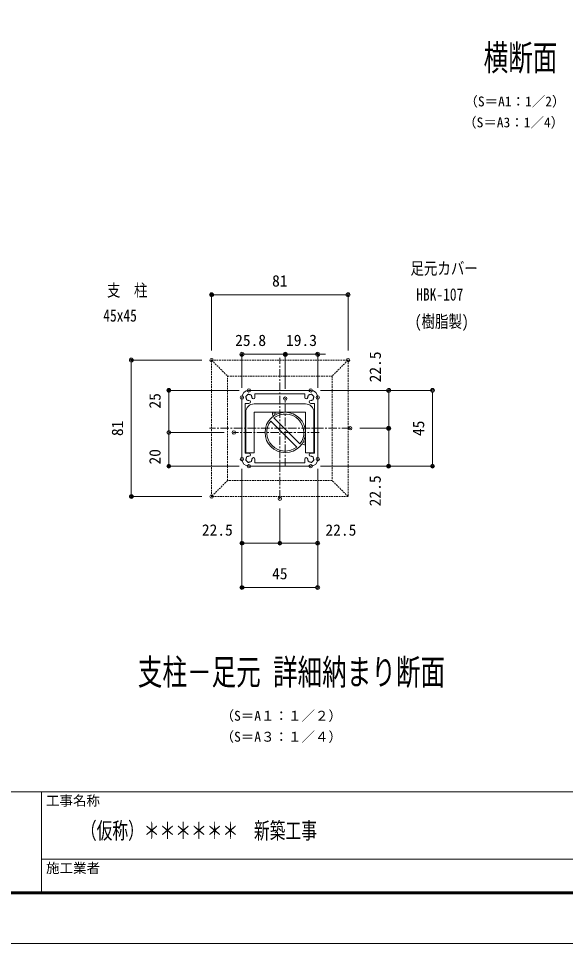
# Model space of a CAD drawing. Units: millimetres, scale not verified. Extents: x -1682 to 1682, y -1188 to 1188.
# Drawn here: x 415 to 1064, y -1188 to -90 of the extents above; entities that cross this region are included whole.
import ezdxf
from ezdxf.enums import TextEntityAlignment as Align

# ---------------------------------------------------------------- set-up
doc = ezdxf.new("R2010")
doc.units = ezdxf.units.MM
doc.header["$LTSCALE"] = 8
doc.header["$PDMODE"] = 32
doc.header["$PDSIZE"] = 4
doc.linetypes.add('USER1', pattern=[2, 1.25, -0.25, 0.25, -0.25])
doc.linetypes.add('USER3', pattern=[0.375, 0.25, -0.125])
for name, color, linetype, lineweight in [('0-0_0', 7, 'Continuous', 18), ('0-1_DEFPOINTS', 7, 'Continuous', 18), ('0-3_MOJI', 7, 'Continuous', 18), ('0-4_アンカー', 4, 'Continuous', 18), ('0-5_WAKU', 7, 'Continuous', 18), ('0-8_3中心線', 2, 'USER1', 18), ('0-9_41ｱﾙﾐ', 6, 'Continuous', 18), ('0-A_1手摺寸法', 7, 'Continuous', 18), ('0-B_42ｱﾙﾐ部品', 6, 'Continuous', 18), ('0-F_2隠れ', 6, 'USER3', 18)]:
    doc.layers.add(name, color=color, linetype=linetype, lineweight=lineweight)
doc.styles.add('ＭＳ ゴシック', font='')
doc.styles.get('ＭＳ ゴシック').set_extended_font_data('MS Gothic')

# ---------------------------------------------------------------- blocks, each defined once
blk = doc.blocks.new('_ORIGIN2')
at = {"layer": '0-0_0'}
blk.add_line((-1, 0), (-2, 0), dxfattribs=at)
for radius in [1, 0.5]:
    blk.add_circle((0, 0), radius, dxfattribs=at)
blk = doc.blocks.new('D83')
at = {"layer": '0-1_DEFPOINTS'}
for p in [(1613.97, 1026.61), (1708, 936.61), (1799.27, 936.61)]:
    blk.add_point(p, dxfattribs=at)
at = {"layer": '0-A_1手摺寸法'}
for p, q in [((1636.97, 1026.61), (1799.27, 1026.61)), ((1799.27, 1017.41), (1799.27, 945.81)), ((1731, 936.61), (1799.27, 936.61))]:
    blk.add_line(p, q, dxfattribs=at)
at = {"layer": '0-A_1手摺寸法', "xscale": 4.6, "yscale": 4.6}
for p, rotation in [((1799.27, 1026.61), 90), ((1799.27, 936.61), 270)]:
    blk.add_blockref('_ORIGIN2', p, dxfattribs=dict(at, rotation=rotation))
at = {"layer": '0-A_1手摺寸法', "style": 'ＭＳ ゴシック'}
blk.add_text('22.5', height=26.98, rotation=90, dxfattribs=at).set_placement((1788.73, 1045.7), align=Align.BOTTOM_LEFT)
blk = doc.blocks.new('D84')
at = {"layer": '0-1_DEFPOINTS'}
for p in [(1378.77, 1098.61), (1188.24, 774.61), (1378.77, 774.61)]:
    blk.add_point(p, dxfattribs=at)
at = {"layer": '0-A_1手摺寸法'}
for p, q in [((1355.77, 1098.61), (1188.24, 1098.61)), ((1188.24, 1089.41), (1188.24, 783.81)), ((1355.77, 774.61), (1188.24, 774.61))]:
    blk.add_line(p, q, dxfattribs=at)
at = {"layer": '0-A_1手摺寸法', "xscale": 4.6, "yscale": 4.6}
for p, rotation in [((1188.24, 1098.61), 90), ((1188.24, 774.61), 270)]:
    blk.add_blockref('_ORIGIN2', p, dxfattribs=dict(at, rotation=rotation))
at = {"layer": '0-A_1手摺寸法', "style": 'ＭＳ ゴシック'}
blk.add_text('81', height=26.98, rotation=90, dxfattribs=at).set_placement((1176.74, 918.21), align=Align.BOTTOM_LEFT)
blk = doc.blocks.new('D85')
at = {"layer": '0-1_DEFPOINTS'}
for p in [(1450.77, 863.41), (1630.77, 863.41), (1450.77, 558.42)]:
    blk.add_point(p, dxfattribs=at)
at = {"layer": '0-A_1手摺寸法'}
for p, q in [((1450.77, 840.41), (1450.77, 558.42)), ((1630.77, 840.41), (1630.77, 558.42)), ((1621.57, 558.42), (1459.97, 558.42))]:
    blk.add_line(p, q, dxfattribs=at)
at = {"layer": '0-A_1手摺寸法', "xscale": 4.6, "yscale": 4.6, "rotation": 180}
blk.add_blockref('_ORIGIN2', (1450.77, 558.42), dxfattribs=at)
at = {"layer": '0-A_1手摺寸法', "xscale": 4.6, "yscale": 4.6}
blk.add_blockref('_ORIGIN2', (1630.77, 558.42), dxfattribs=at)
at = {"layer": '0-A_1手摺寸法', "style": 'ＭＳ ゴシック'}
blk.add_text('45', height=26.98, dxfattribs=at).set_placement((1522.37, 569.92), align=Align.BOTTOM_LEFT)
blk = doc.blocks.new('D86')
at = {"layer": '0-1_DEFPOINTS'}
for p in [(1450.77, 863.41), (1540.77, 769.38), (1450.77, 663.86)]:
    blk.add_point(p, dxfattribs=at)
at = {"layer": '0-A_1手摺寸法'}
for p, q in [((1450.77, 840.41), (1450.77, 663.86)), ((1540.77, 746.38), (1540.77, 663.86)), ((1531.57, 663.86), (1459.97, 663.86))]:
    blk.add_line(p, q, dxfattribs=at)
at = {"layer": '0-A_1手摺寸法', "xscale": 4.6, "yscale": 4.6, "rotation": 180}
blk.add_blockref('_ORIGIN2', (1450.77, 663.86), dxfattribs=at)
at = {"layer": '0-A_1手摺寸法', "xscale": 4.6, "yscale": 4.6}
blk.add_blockref('_ORIGIN2', (1540.77, 663.86), dxfattribs=at)
at = {"layer": '0-A_1手摺寸法', "style": 'ＭＳ ゴシック'}
blk.add_text('22.5', height=26.98, dxfattribs=at).set_placement((1355.7, 673.56), align=Align.BOTTOM_LEFT)
blk = doc.blocks.new('D87')
at = {"layer": '0-1_DEFPOINTS'}
for p in [(1630.77, 863.41), (1540.77, 769.38), (1540.77, 663.86)]:
    blk.add_point(p, dxfattribs=at)
at = {"layer": '0-A_1手摺寸法'}
for p, q in [((1630.77, 840.41), (1630.77, 663.86)), ((1540.77, 746.38), (1540.77, 663.86)), ((1621.57, 663.86), (1549.97, 663.86))]:
    blk.add_line(p, q, dxfattribs=at)
at = {"layer": '0-A_1手摺寸法', "xscale": 4.6, "yscale": 4.6, "rotation": 180}
blk.add_blockref('_ORIGIN2', (1540.77, 663.86), dxfattribs=at)
at = {"layer": '0-A_1手摺寸法', "xscale": 4.6, "yscale": 4.6}
blk.add_blockref('_ORIGIN2', (1630.77, 663.86), dxfattribs=at)
at = {"layer": '0-A_1手摺寸法', "style": 'ＭＳ ゴシック'}
blk.add_text('22.5', height=26.98, dxfattribs=at).set_placement((1648.98, 673.49), align=Align.BOTTOM_LEFT)
blk = doc.blocks.new('D88')
at = {"layer": '0-1_DEFPOINTS'}
for p in [(1708, 936.61), (1613.97, 846.61), (1799.27, 846.61)]:
    blk.add_point(p, dxfattribs=at)
at = {"layer": '0-A_1手摺寸法'}
for p, q in [((1731, 936.61), (1799.27, 936.61)), ((1799.27, 927.41), (1799.27, 855.81)), ((1636.97, 846.61), (1799.27, 846.61))]:
    blk.add_line(p, q, dxfattribs=at)
at = {"layer": '0-A_1手摺寸法', "xscale": 4.6, "yscale": 4.6}
for p, rotation in [((1799.27, 936.61), 90), ((1799.27, 846.61), 270)]:
    blk.add_blockref('_ORIGIN2', p, dxfattribs=dict(at, rotation=rotation))
at = {"layer": '0-A_1手摺寸法', "style": 'ＭＳ ゴシック'}
blk.add_text('22.5', height=26.98, rotation=90, dxfattribs=at).set_placement((1788.34, 751.38), align=Align.BOTTOM_LEFT)
blk = doc.blocks.new('D89')
at = {"layer": '0-1_DEFPOINTS'}
for p in [(1613.97, 1026.61), (1613.97, 846.61), (1903.01, 846.61)]:
    blk.add_point(p, dxfattribs=at)
at = {"layer": '0-A_1手摺寸法'}
for p, q in [((1636.97, 1026.61), (1903.01, 1026.61)), ((1903.01, 1017.41), (1903.01, 855.81)), ((1636.97, 846.61), (1903.01, 846.61))]:
    blk.add_line(p, q, dxfattribs=at)
at = {"layer": '0-A_1手摺寸法', "xscale": 4.6, "yscale": 4.6}
for p, rotation in [((1903.01, 1026.61), 90), ((1903.01, 846.61), 270)]:
    blk.add_blockref('_ORIGIN2', p, dxfattribs=dict(at, rotation=rotation))
at = {"layer": '0-A_1手摺寸法', "style": 'ＭＳ ゴシック'}
blk.add_text('45', height=26.98, rotation=90, dxfattribs=at).set_placement((1891.51, 918.21), align=Align.BOTTOM_LEFT)
blk = doc.blocks.new('D90')
at = {"layer": '0-1_DEFPOINTS'}
for p in [(1378.77, 1253.74), (1378.77, 1098.61), (1702.77, 1098.61)]:
    blk.add_point(p, dxfattribs=at)
at = {"layer": '0-A_1手摺寸法'}
for p, q in [((1378.77, 1121.61), (1378.77, 1253.74)), ((1693.57, 1253.74), (1387.97, 1253.74)), ((1702.77, 1121.61), (1702.77, 1253.74))]:
    blk.add_line(p, q, dxfattribs=at)
at = {"layer": '0-A_1手摺寸法', "xscale": 4.6, "yscale": 4.6, "rotation": 180}
blk.add_blockref('_ORIGIN2', (1378.77, 1253.74), dxfattribs=at)
at = {"layer": '0-A_1手摺寸法', "xscale": 4.6, "yscale": 4.6}
blk.add_blockref('_ORIGIN2', (1702.77, 1253.74), dxfattribs=at)
at = {"layer": '0-A_1手摺寸法', "style": 'ＭＳ ゴシック'}
blk.add_text('81', height=26.98, dxfattribs=at).set_placement((1522.37, 1265.24), align=Align.BOTTOM_LEFT)
blk = doc.blocks.new('HK-013')
at = {"layer": '0-B_42ｱﾙﾐ部品'}
for p, q in [((36.6, 45), (-36.6, 45)), ((-45, 36.6), (-45, -36.6)), ((-45, 36.6), (-45, 36.6)), ((29.6, 41), (-29.6, 41)), ((-29.6, 41), (-29.6, 36.6)), ((29.6, 41), (29.6, 36.6)), ((45, 36.6), (45, -36.6)), ((-41, 29.6), (-41, -29.6)), ((-36.6, 29.6), (-41, 29.6)), ((36.6, 29.6), (41, 29.6)), ((41, 29.6), (41, -29.6)), ((-36.6, -29.6), (-41, -29.6)), ((36.6, -29.6), (41, -29.6)), ((-45, -36.6), (-45, -36.6)), ((-29.6, -41), (-29.6, -36.6)), ((29.6, -41), (-29.6, -41)), ((29.6, -41), (29.6, -36.6)), ((36.6, -45), (-36.6, -45))]:
    blk.add_line(p, q, dxfattribs=at)
for centre, radius, start, end in [((-36.6, 36.6), 8.4, 90, 180), ((36.6, 36.6), 8.4, 0, 90), ((-39.498, 37.376), 1, 165, 232.97569), ((-39.498, 37.376), 1, 97.02431, 165), ((-36.6, 36.6), 3.5, 180.35889, 195), ((-36.6, 36.6), 3.5, 195, 209.64111), ((-38.721, 34.479), 1, 157.02431, 225), ((-36.6, 36.6), 3.5, 135, 149.64111), ((-38.721, 34.479), 1, 225, 292.97569), ((-36.6, 36.6), 3.5, 120.35889, 135), ((-37.376, 39.498), 1, 105, 172.97569), ((-36.6, 36.6), 3.5, 240.35889, 255), ((-37.376, 39.498), 1, 37.02431, 105), ((-36.6, 36.6), 3.5, 255, 270), ((-36.6, 31.35), 1.75, 270, 90), ((-36.6, 36.6), 3.5, 75, 89.64111), ((-36.6, 36.6), 3.5, 60.35889, 75), ((-34.479, 38.721), 1, 45, 112.97569), ((-34.479, 38.721), 1, 337.02431, 45), ((-36.6, 36.6), 3.5, 15, 29.64111), ((-36.6, 36.6), 3.5, 0.35889, 15), ((-31.35, 36.6), 1.75, 180, 0), ((31.35, 36.6), 1.75, 180, 360), ((36.6, 36.6), 3.5, 165, 179.64111), ((36.6, 36.6), 3.5, 150.35889, 165), ((34.479, 38.721), 1, 135, 202.97569), ((34.479, 38.721), 1, 67.02431, 135), ((36.6, 31.35), 1.75, 90, 270), ((36.6, 36.6), 3.5, 105, 119.64111), ((36.6, 36.6), 3.5, 90.35889, 105), ((37.376, 39.498), 1, 75, 142.97569), ((36.6, 36.6), 3.5, 270, 285), ((36.6, 36.6), 3.5, 285, 299.64111), ((37.376, 39.498), 1, 7.02431, 75), ((38.721, 34.479), 1, 247.02431, 315), ((36.6, 36.6), 3.5, 45, 59.64111), ((36.6, 36.6), 3.5, 30.35889, 45), ((38.721, 34.479), 1, 315, 22.97569), ((39.498, 37.376), 1, 15, 82.97569), ((36.6, 36.6), 3.5, 330.35889, 345), ((36.6, 36.6), 3.5, 345, 359.64111), ((39.498, 37.376), 1, 307.02431, 15), ((-36.6, -31.35), 1.75, 270, 90), ((36.6, -31.35), 1.75, 90, 270), ((-36.6, -36.6), 8.4, 180, 270), ((-39.498, -37.376), 1, 127.02431, 195), ((-39.498, -37.376), 1, 195, 262.97569), ((-36.6, -36.6), 3.5, 165, 179.64111), ((-36.6, -36.6), 3.5, 150.35889, 165), ((-38.721, -34.479), 1, 135, 202.97569), ((-36.6, -36.6), 3.5, 210.35889, 225), ((-38.721, -34.479), 1, 67.02431, 135), ((-36.6, -36.6), 3.5, 225, 239.64111), ((-37.376, -39.498), 1, 187.02431, 255), ((-36.6, -36.6), 3.5, 105, 119.64111), ((-37.376, -39.498), 1, 255, 322.97569), ((-36.6, -36.6), 3.5, 90, 105), ((-36.6, -36.6), 3.5, 270.35889, 285), ((-36.6, -36.6), 3.5, 285, 299.64111), ((-34.479, -38.721), 1, 247.02431, 315), ((-34.479, -38.721), 1, 315, 22.97569), ((-36.6, -36.6), 3.5, 330.35889, 345), ((-36.6, -36.6), 3.5, 345, 359.64111), ((-31.35, -36.6), 1.75, 360, 180), ((31.35, -36.6), 1.75, 0, 180), ((36.6, -36.6), 3.5, 180.35889, 195), ((36.6, -36.6), 3.5, 195, 209.64111), ((34.479, -38.721), 1, 157.02431, 225), ((34.479, -38.721), 1, 225, 292.97569), ((36.6, -36.6), 3.5, 240.35889, 255), ((36.6, -36.6), 3.5, 255, 269.64111), ((37.376, -39.498), 1, 217.02431, 285), ((36.6, -36.6), 3.5, 75, 90), ((36.6, -36.6), 8.4, 270, 360), ((36.6, -36.6), 3.5, 60.35889, 75), ((37.376, -39.498), 1, 285, 352.97569), ((38.721, -34.479), 1, 45, 112.97569), ((36.6, -36.6), 3.5, 300.35889, 315), ((36.6, -36.6), 3.5, 315, 329.64111), ((38.721, -34.479), 1, 337.02431, 45), ((39.498, -37.376), 1, 277.02431, 345), ((36.6, -36.6), 3.5, 15, 29.64111), ((36.6, -36.6), 3.5, 0.35889, 15), ((39.498, -37.376), 1, 345, 52.97569)]:
    blk.add_arc(centre, radius, start, end, dxfattribs=at)
blk = doc.blocks.new('D91')
at = {"layer": '0-1_DEFPOINTS'}
for p in [(1553.77, 1112.51), (1553.77, 1007.22), (1630.77, 1009.81)]:
    blk.add_point(p, dxfattribs=at)
at = {"layer": '0-A_1手摺寸法'}
for p, q in [((1544.57, 1112.51), (1535.37, 1112.51)), ((1553.77, 1030.22), (1553.77, 1112.51)), ((1630.77, 1112.51), (1553.77, 1112.51)), ((1630.77, 1032.81), (1630.77, 1112.51)), ((1639.97, 1112.51), (1649.17, 1112.51))]:
    blk.add_line(p, q, dxfattribs=at)
at = {"layer": '0-A_1手摺寸法', "xscale": 4.6, "yscale": 4.6}
blk.add_blockref('_ORIGIN2', (1553.77, 1112.51), dxfattribs=at)
at = {"layer": '0-A_1手摺寸法', "xscale": 4.6, "yscale": 4.6, "rotation": 180}
blk.add_blockref('_ORIGIN2', (1630.77, 1112.51), dxfattribs=at)
at = {"layer": '0-A_1手摺寸法', "style": 'ＭＳ ゴシック'}
blk.add_text('19.3', height=26.98, dxfattribs=at).set_placement((1555.47, 1124.01), align=Align.BOTTOM_LEFT)
blk = doc.blocks.new('D92')
at = {"layer": '0-1_DEFPOINTS'}
for p in [(1553.77, 1112.51), (1450.77, 1009.81), (1553.77, 1007.22)]:
    blk.add_point(p, dxfattribs=at)
at = {"layer": '0-A_1手摺寸法'}
for p, q in [((1450.77, 1032.81), (1450.77, 1112.51)), ((1459.97, 1112.51), (1544.57, 1112.51)), ((1553.77, 1030.22), (1553.77, 1112.51))]:
    blk.add_line(p, q, dxfattribs=at)
at = {"layer": '0-A_1手摺寸法', "xscale": 4.6, "yscale": 4.6, "rotation": 180}
blk.add_blockref('_ORIGIN2', (1450.77, 1112.51), dxfattribs=at)
at = {"layer": '0-A_1手摺寸法', "xscale": 4.6, "yscale": 4.6}
blk.add_blockref('_ORIGIN2', (1553.77, 1112.51), dxfattribs=at)
at = {"layer": '0-A_1手摺寸法', "style": 'ＭＳ ゴシック'}
blk.add_text('25.8', height=26.98, dxfattribs=at).set_placement((1434.69, 1124.01), align=Align.BOTTOM_LEFT)
blk = doc.blocks.new('D93')
at = {"layer": '0-1_DEFPOINTS'}
for p in [(1277.34, 1026.61), (1467.57, 1026.61), (1431.62, 926.61)]:
    blk.add_point(p, dxfattribs=at)
at = {"layer": '0-A_1手摺寸法'}
for p, q in [((1444.57, 1026.61), (1277.34, 1026.61)), ((1277.34, 935.81), (1277.34, 1017.41)), ((1408.62, 926.61), (1277.34, 926.61))]:
    blk.add_line(p, q, dxfattribs=at)
at = {"layer": '0-A_1手摺寸法', "xscale": 4.6, "yscale": 4.6}
for p, rotation in [((1277.34, 1026.61), 90), ((1277.34, 926.61), 270)]:
    blk.add_blockref('_ORIGIN2', p, dxfattribs=dict(at, rotation=rotation))
at = {"layer": '0-A_1手摺寸法', "style": 'ＭＳ ゴシック'}
blk.add_text('25', height=26.98, rotation=90, dxfattribs=at).set_placement((1265.84, 983.5), align=Align.BOTTOM_LEFT)
blk = doc.blocks.new('D94')
at = {"layer": '0-1_DEFPOINTS'}
for p in [(1431.62, 926.61), (1277.34, 846.61), (1467.57, 846.61)]:
    blk.add_point(p, dxfattribs=at)
at = {"layer": '0-A_1手摺寸法'}
for p, q in [((1408.62, 926.61), (1277.34, 926.61)), ((1277.34, 917.41), (1277.34, 855.81)), ((1444.57, 846.61), (1277.34, 846.61))]:
    blk.add_line(p, q, dxfattribs=at)
at = {"layer": '0-A_1手摺寸法', "xscale": 4.6, "yscale": 4.6}
for p, rotation in [((1277.34, 926.61), 90), ((1277.34, 846.61), 270)]:
    blk.add_blockref('_ORIGIN2', p, dxfattribs=dict(at, rotation=rotation))
at = {"layer": '0-A_1手摺寸法', "style": 'ＭＳ ゴシック'}
blk.add_text('20', height=26.98, rotation=90, dxfattribs=at).set_placement((1265.84, 850.58), align=Align.BOTTOM_LEFT)

msp = doc.modelspace()

# ---------------------------------------------------------------- linework, layer by layer
at = {"layer": '0-1_DEFPOINTS', "color": 5}
msp.add_lwpolyline([(-1682, 1188), (-1682, -1188), (1682, -1188)], dxfattribs=at)
at = {"layer": '0-4_アンカー'}
for p, q in [((694.439, -547.212), (755.439, -547.212)), ((684.439, -605.212), (684.439, -557.212)), ((694.439, -605.212), (694.439, -557.212)), ((694.439, -557.212), (755.439, -557.212)), ((717.439, -557.212), (755.439, -557.212)), ((755.439, -557.212), (755.439, -605.212)), ((765.439, -557.212), (765.439, -605.212)), ((684.439, -605.212), (694.439, -605.212)), ((755.439, -605.212), (765.439, -605.212))]:
    msp.add_line(p, q, dxfattribs=at)
for centre, start, end in [((694.439, -557.212), 90, 180), ((755.439, -557.212), 0, 90)]:
    msp.add_arc(centre, 10, start, end, dxfattribs=at)
at = {"layer": '0-5_WAKU'}
for p, q in [((-1602, -1008), (1598, -1008)), ((442, -1008), (442, -1128)), ((442, -1088), (1450, -1088)), ((-1603.2, -1129.2), (1599.2, -1129.2)), ((-1602.6, -1128.6), (1598.6, -1128.6)), ((-1602, -1128), (1598, -1128)), ((-1601.4, -1127.4), (1597.4, -1127.4)), ((-1600.8, -1126.8), (1596.8, -1126.8))]:
    msp.add_line(p, q, dxfattribs=at)
at = {"layer": '0-8_3中心線'}
for p, q in [((724.939, -659.826), (724.939, -492.598)), ((731.439, -621.519), (731.439, -540.905)), ((808.553, -576.212), (641.326, -576.212)), ((771.746, -581.212), (670.366, -581.212)), ((776.746, -576.212), (675.366, -576.212))]:
    msp.add_line(p, q, dxfattribs=at)
at = {"layer": '0-9_41ｱﾙﾐ'}
for p, q in [((745.059, -598.493), (714.159, -567.592)), ((748.72, -594.832), (717.819, -563.931))]:
    msp.add_line(p, q, dxfattribs=at)
msp.add_circle((731.439, -581.212), 24, dxfattribs=at)
for start, end in [(321.75633, 128.24367), (141.75633, 308.24367)]:
    msp.add_arc((731.439, -581.212), 22.003, start, end, dxfattribs=at)
at = {"layer": '0-A_1手摺寸法', "color": 3}
for centre, radius, start, end in [((724.33, -557.212), 8.327, 180, 213.21396), ((724.33, -557.212), 6.327, 180, 213.11704), ((724.33, -557.212), 4.327, 180, 215.15014), ((755.439, -587.426), 6.327, 240.96643, 270), ((755.439, -587.426), 4.327, 239.9842, 270), ((755.439, -587.426), 8.327, 240.32789, 270)]:
    msp.add_arc(centre, radius, start, end, dxfattribs=at)
at = {"layer": '0-F_2隠れ'}
for p, q in [((643.939, -495.212), (662.939, -514.212)), ((643.939, -657.212), (643.939, -495.212)), ((643.939, -495.212), (805.939, -495.212)), ((805.939, -495.212), (786.939, -514.212)), ((805.939, -495.212), (805.939, -657.212)), ((662.939, -514.212), (786.939, -514.212)), ((662.939, -638.212), (662.939, -514.212)), ((786.939, -514.212), (786.939, -638.212)), ((662.939, -638.212), (643.939, -657.212)), ((786.939, -638.212), (662.939, -638.212)), ((805.939, -657.212), (786.939, -638.212)), ((805.939, -657.212), (643.939, -657.212))]:
    msp.add_line(p, q, dxfattribs=at)

# ---------------------------------------------------------------- block references
at = {"layer": '0-9_41ｱﾙﾐ', "xscale": -1}
msp.add_blockref('HK-013', (724.939, -576.212), dxfattribs=at)
at = {"layer": '0-A_1手摺寸法', "xscale": 0.5, "yscale": 0.5}
for name in ['D90', 'D92', 'D91', 'D84', 'D83', 'D93', 'D89', 'D94', 'D88', 'D86', 'D85', 'D87']:
    msp.add_blockref(name, (-45.445, -1044.515), dxfattribs=at)

# ---------------------------------------------------------------- texts
at = {"layer": '0-0_0', "style": 'ＭＳ ゴシック'}
for s, height, width, p in [('足元カバー', 14.66, 0.8, (879.942, -397.993)), ('支\u3000柱', 14.66, 0.8, (519.856, -423.973)), ('HBK-107', 14.66, 0.8, (886.782, -428.978)), ('45x45', 14.66, 0.8, (515.423, -453.905)), ('(樹脂製)', 14.66, 0.8, (885.051, -460.986)), ('支柱－足元 詳細納まり断面', 30.55, 0.7, (556.461, -890.065)), ('（仮称）＊＊＊＊＊＊\u3000新築工事', 19.55, 0.7, (488.933, -1069.614))]:
    msp.add_text(s, height=height, dxfattribs=dict(at, width=width)).set_placement(p, align=Align.BOTTOM_LEFT)
for s, p in [('（S＝A１：１／２）', (654.675, -926.975)), ('（S＝A３：１／４）', (654.675, -951.882))]:
    msp.add_text(s, height=11.73, dxfattribs=at).set_placement(p, align=Align.BOTTOM_LEFT)
at = {"layer": '0-3_MOJI', "style": 'ＭＳ ゴシック', "width": 0.7}
msp.add_text('横断面', height=30.55, dxfattribs=at).set_placement((966.749, -160.535), align=Align.BOTTOM_LEFT)
at = {"layer": '0-3_MOJI', "style": 'ＭＳ ゴシック'}
for s, p in [('（S＝A1：1／2）', (943.952, -197.445)), ('（S＝A3：1／4）', (942.428, -222.352)), ('工事名称', (447.508, -1027.794)), ('施工業者', (447.508, -1107.794))]:
    msp.add_text(s, height=11.73, dxfattribs=at).set_placement(p, align=Align.BOTTOM_LEFT)

doc.saveas('drawing.dxf')
